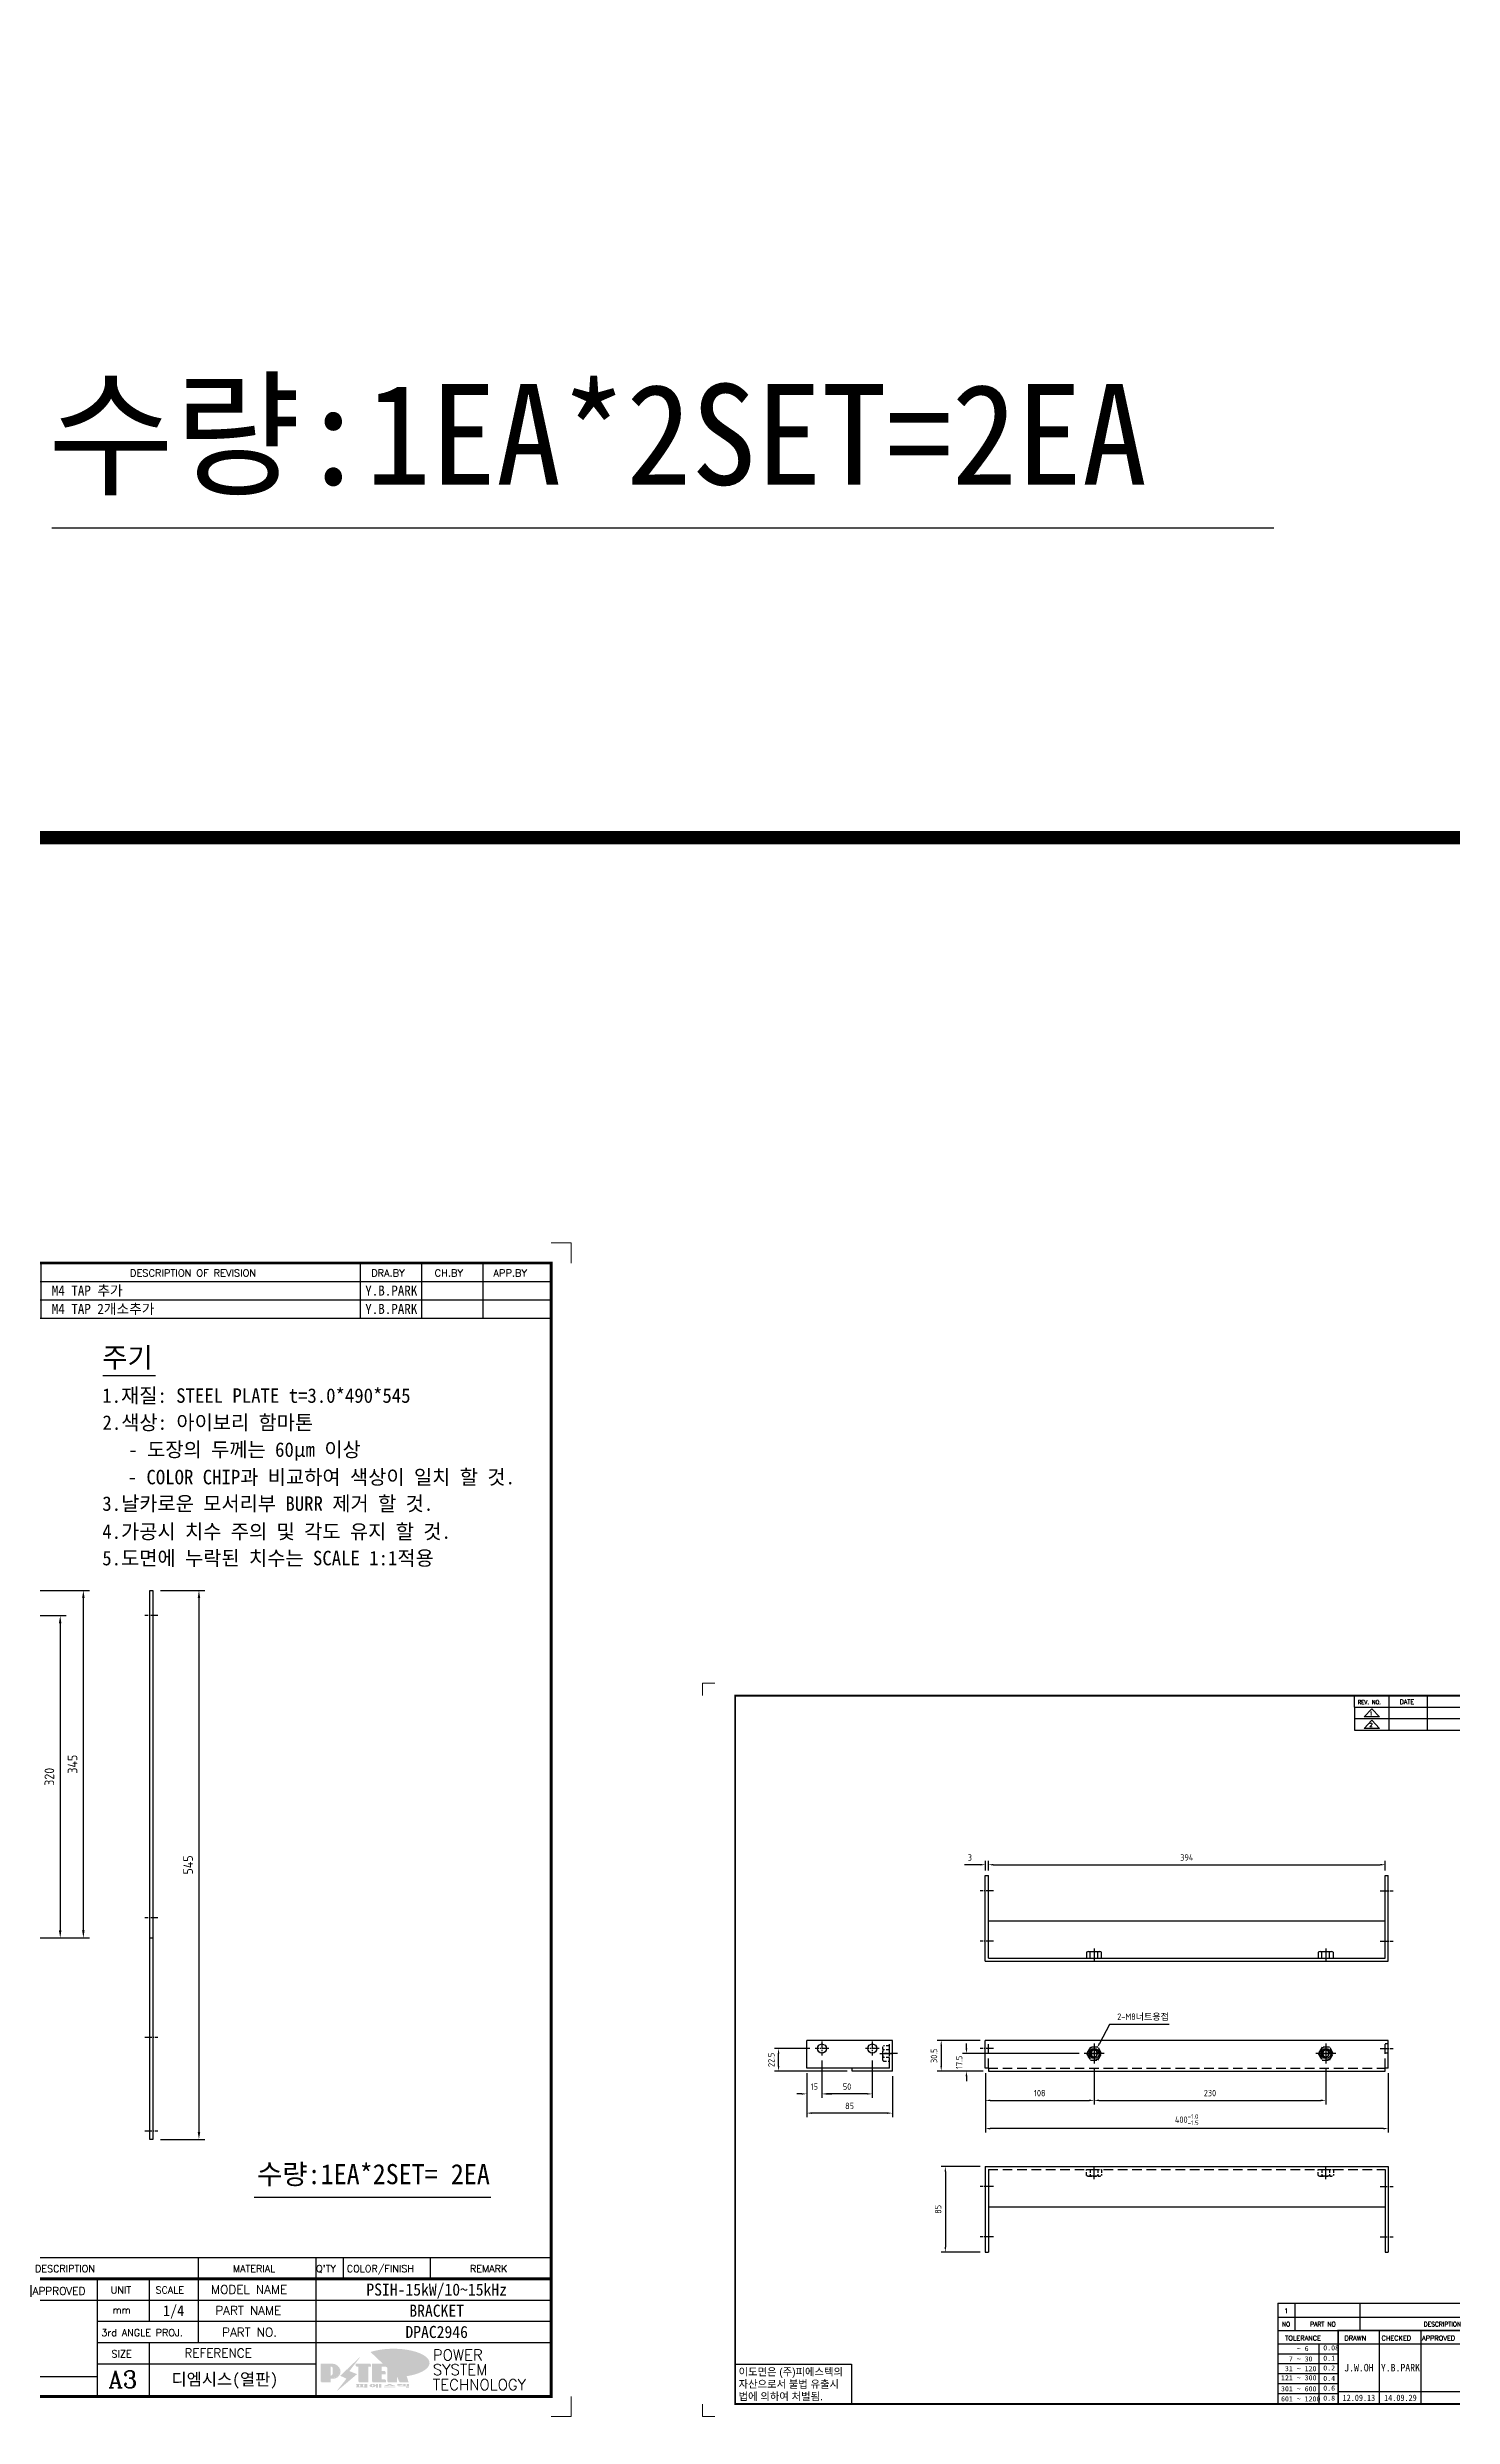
# Model space of a CAD drawing. Header units: millimetres. Extents: x 24815 to 37207, y -9299 to 5469.
# Drawn here: x 28806 to 30201, y -1538 to 814 of the extents above; entities that cross this region are included whole.
import ezdxf
from ezdxf.enums import TextEntityAlignment as Align

# ---------------------------------------------------------------- set-up
doc = ezdxf.new("R2010")
doc.units = ezdxf.units.MM
for name, pattern in [('CENTER', [50.8, 31.75, -6.35, 6.35, -6.35]), ('CENTER1', [10, 7, -1, 1, -1]), ('CENTER2', [28.575, 19.05, -3.175, 3.175, -3.175]), ('HIDDEN', [9.525, 6.35, -3.175]), ('HIDDEN2', [4.7625, 3.175, -1.5875])]:
    doc.linetypes.add(name, pattern=pattern)
doc.layers.add('case', color=3, linetype='Continuous', lineweight=30)
for name, color, linetype in [('CENTER', 1, 'CENTER'), ('FORMAT-1', 7, 'Continuous'), ('line', 3, 'Continuous'), ('THIN', 3, 'Continuous')]:
    doc.layers.add(name, color=color, linetype=linetype)
doc.styles.add('h1', font='')
doc.styles.add('HAN', font='')
doc.styles.add('RC', font='ROMANC.SHX')
doc.styles.add('ROMANT', font='romant')
doc.styles.add('RT', font='ROMANT.SHX', dxfattribs={"oblique": 15})
doc.styles.get("Standard").update_dxf_attribs({"font": 'ISOCP.SHX', "bigfont": 'WHGTXT.SHX'})
doc.styles.get('h1').set_extended_font_data('New Gulim')
doc.styles.get('HAN').set_extended_font_data('GulimChe')
doc.dimstyles.new('PS-2', dxfattribs={"dimscale": 2, "dimtxt": 3.2, "dimasz": 2.5, "dimexe": 2, "dimexo": 2.5, "dimgap": 2, "dimtad": 1, "dimtoh": 1, "dimrnd": 0.05, "dimzin": 12, "dimdsep": 46, "dimtxsty": 'Standard', "dimcen": 0, "dimclrt": 2, "dimazin": 3, "dimtfac": 1, "dimtofl": 0, "dimtmove": 0, "dimatfit": 3, "dimfxl": 0, "dimtolj": 1, "dimtzin": 0, "dimarcsym": 0})
doc.dimstyles.new('PS-3', dxfattribs={"dimscale": 3, "dimtxt": 3.2, "dimasz": 2.5, "dimexe": 2, "dimexo": 2.5, "dimgap": 2, "dimtad": 1, "dimtoh": 1, "dimrnd": 0.05, "dimzin": 12, "dimdsep": 46, "dimtxsty": 'Standard', "dimcen": 0, "dimclrt": 2, "dimazin": 3, "dimtfac": 1, "dimtofl": 0, "dimtmove": 0, "dimatfit": 3, "dimfxl": 0, "dimtolj": 1, "dimtzin": 0, "dimarcsym": 0})

# ---------------------------------------------------------------- blocks, each defined once
blk = doc.blocks.new('t3')
for p, q in [((0, 15.88), (46.25, 15.88)), ((0, 15.88), (0, 0)), ((46.25, 15.88), (46.25, 0)), ((0, 0), (46.25, 0))]:
    blk.add_line(p, q)
at = {"color": 1, "style": 'h1'}
for s, p in [('이도면은 (주)피에스텍의', (1.4, 11.29)), ('자산으로서 불법 유출시', (1.4, 6.41)), ('법에 의하여 처벌됨.', (1.4, 1.52))]:
    blk.add_text(s, height=3, dxfattribs=at).set_placement(p)
blk = doc.blocks.new('new LOGO')
at = {"layer": 'line'}
h = blk.add_hatch(color=253, dxfattribs=at)
edge = h.paths.add_edge_path()
edge.add_ellipse((333.9, 86.4), major_axis=(-165.9, 0), ratio=0.39426, start_angle=111.5127, end_angle=334.469)
edge.add_ellipse((314.1, 81.2), major_axis=(-153.7, 0), ratio=0.40699, start_angle=121.3066, end_angle=327.7437, ccw=False)
edge.add_line((394, 27.8), (394.7, 25.6))
h = blk.add_hatch(color=250, dxfattribs=at)
h.paths.add_polyline_path([(44.5, 69.4), (46.6, 69.4, -0.129793), (52, 68, 0.221832), (43.6, 71.9), (41.5, 71.9), (41.5, 27.9), (43.6, 27.9, 0.02048), (44.5, 28)], flags=17)
h.paths.add_polyline_path([(44.5, 13.9), (57.3, 13.9, 0.72362), (77.1, 73.9, -0.679777), (54.3, 16.4), (41.5, 16.4), (41.5, -0.1), (3, -0.1), (3, -2.6), (44.5, -2.6)])
h.paths.add_polyline_path([(117.9, 14.2), (71.5, -44.4), (77.1, -39.6), (120.8, 15.6), (92, 28.9), (173.3, 106), (177.5, 111.4), (89.1, 27.6)])
h.paths.add_polyline_path([(162.7, 71.9), (162.7, 69.4), (172.5, 69.4), (172.5, 71.9)], flags=17)
h.paths.add_polyline_path([(217.7, 69.4), (230.5, 69.4), (230.5, 80.4), (227.5, 80.4), (227.5, 71.9), (214.7, 71.9), (214.7, -0.1), (175.5, -0.1), (175.5, -2.6), (217.7, -2.6)])
h.paths.add_polyline_path([(297.8, 46.6), (294.8, 46.6), (294.8, 37.4), (276, 37.4), (276, 10.9), (279, 10.9), (279, 34.9), (297.8, 34.9)])
h.paths.add_polyline_path([(300, 8.4), (297, 8.4), (297, -0.1), (237.5, -0.1), (237.5, -2.6), (300, -2.6)])
h.paths.add_polyline_path([(297.8, 80.4), (294.8, 80.4), (294.8, 71.9), (276, 71.9), (276, 49.1), (279, 49.1), (279, 69.4), (297.8, 69.4)])
h.paths.add_polyline_path([(350.2, 80.4), (347.2, 80.4), (347.2, 61.6), (350.2, 63.5)])
h.paths.add_polyline_path([(350.2, 26.7), (347.2, 35.2), (347.2, -0.1), (308.5, -0.1), (308.5, -2.6), (350.2, -2.6)])
h.paths.add_polyline_path([(402.7, 80.4), (396.5, 80.4), (379.6, 66.8), (400.5, -0.1), (361.8, -0.1), (362.7, -2.6), (403.5, -2.6), (382.6, 64.3)])
blk.add_hatch(color=5, dxfattribs=at).paths.add_polyline_path([(166.3, 35), (131, 49), (180.4, 112.7), (92, 28.9), (120.8, 15.6), (74.4, -43)])
h = blk.add_hatch(color=1, dxfattribs=at)
h.paths.add_polyline_path([(41.5, 16.4), (54.3, 16.4, 1), (54.3, 82.9), (0, 82.9), (0, -0.1), (41.5, -0.1)])
h.paths.add_polyline_path([(41.5, 27.9), (41.5, 71.9), (43.6, 71.9, -0.414214), (54.6, 60.9), (54.6, 38.9, -0.414214), (43.6, 27.9)], flags=16)
h.paths.add_polyline_path([(214.7, 71.9), (227.5, 71.9), (227.5, 82.9), (159.7, 82.9), (159.7, 71.9), (172.5, 71.9), (172.5, -0.1), (214.7, -0.1)])
h.paths.add_polyline_path([(276, 37.4), (294.8, 37.4), (294.8, 49.1), (276, 49.1), (276, 71.9), (294.8, 71.9), (294.8, 82.9), (234.5, 82.9), (234.5, -0.1), (297, -0.1), (297, 10.9), (276, 10.9)])
h.paths.add_polyline_path([(347.2, 35.2), (359.7, -0.1), (400.5, -0.1), (379.6, 66.8), (399.7, 82.9), (380.6, 82.9), (347.2, 61.6), (347.2, 82.9), (305.5, 82.9), (305.5, -0.1), (347.2, -0.1)])
h = blk.add_hatch(color=250, dxfattribs=at)
edge = h.paths.add_edge_path()
edge.add_ellipse((237.8, -17.6), major_axis=(-14.3, 0), ratio=0.526336, start_angle=192.2456, end_angle=269.0748)
edge.add_line((238.1, -10.1), (237.6, -10.1))
edge.add_ellipse((237.8, -17.6), major_axis=(-14.3, 0), ratio=0.526336, start_angle=270.9252, end_angle=449.0748)
edge.add_line((237.6, -25.1), (238.1, -25.1))
edge.add_ellipse((237.8, -17.6), major_axis=(-14.3, 0), ratio=0.526336, start_angle=450.9252, end_angle=527.7544)
edge.add_line((251.7, -19.2), (254.1, -19.2))
edge.add_line((254.1, -19.2), (254.1, -27.1))
edge.add_line((254.1, -27.1), (263.1, -27.1))
edge.add_line((263.1, -27.1), (263.1, -10.1))
edge.add_line((263.1, -10.1), (254.1, -10.1))
edge.add_line((254.1, -10.1), (254.1, -16))
edge.add_line((254.1, -16), (251.7, -16))
h.paths.add_polyline_path([(241, -16.4), (241, -18.7, -1), (234.4, -18.7), (234.4, -16.4, -1)], flags=16)
h.paths.add_polyline_path([(278.2, -10.1), (268.1, -10.1), (268.1, -27.1), (278.2, -27.1)])
h.paths.add_polyline_path([(310.3, -10.1), (310.3, -11.1, -0.157169), (289.3, -17.5), (294, -19.9, 0.128407), (316.3, -15.9, 0.128407), (338.6, -19.9), (343.3, -17.5, -0.157169), (322.2, -11.1), (322.2, -10.1)])
h.paths.add_polyline_path([(342.1, -25.1), (342.1, -22.3), (290.4, -22.3), (290.4, -25.1)])
h.paths.add_polyline_path([(352, -10.1), (352, -16.2, 0.414214), (354, -18.2), (378.7, -18.2), (378.7, -19.6), (390.2, -19.6), (390.2, -10.1), (378.7, -10.1), (378.7, -13.6), (374.7, -13.6), (374.7, -15.1), (378.7, -15.1), (378.7, -16.2), (364.7, -16.2), (364.7, -15.1), (371.2, -15.1), (371.2, -13.6), (364.7, -13.6), (364.7, -12.6), (374.7, -12.6), (374.7, -10.1)])
h.paths.add_polyline_path([(393.8, -10.1), (393.8, -19.6), (405, -19.6), (405, -10.1)])
h.paths.add_polyline_path([(405, -27.1), (405, -20.9), (356.8, -20.9), (356.8, -23), (391.8, -23), (391.8, -27.1)])
h.paths.add_polyline_path([(200.4, -10.1), (200.4, -22.3), (193.2, -22.3), (193.2, -12.6), (196.6, -12.6), (196.6, -10.1), (161, -10.1), (161, -12.6), (164.5, -12.6), (164.5, -22.3), (161, -22.3), (161, -25.1), (200.4, -25.1), (200.4, -27.1), (213.9, -27.1), (213.9, -10.1)])
h.paths.add_polyline_path([(182, -12.6), (175.6, -12.6), (175.6, -22.3), (182, -22.3)], flags=17)
blk = doc.blocks.new('format-3')
at = {"color": 3, "lineweight": 9}
for p, q in [((0, 286.3), (0, 291.3)), ((5, 291.3), (0, 291.3)), ((414.5, 291.3), (419.5, 291.3)), ((419.5, 286.3), (419.5, 291.3)), ((0, 5), (0, 0)), ((419.5, 5), (419.5, 0)), ((5, 0), (0, 0)), ((414.5, 0), (419.5, 0))]:
    blk.add_line(p, q, dxfattribs=at)
at = {"color": 180}
for p, q in [((258.97, 281.75), (258.97, 286.3)), ((272.71, 281.75), (272.71, 286.3)), ((287.94, 281.75), (287.94, 286.3)), ((367.22, 281.75), (367.22, 286.3)), ((382.45, 281.75), (382.45, 286.3)), ((397.61, 281.75), (397.61, 286.3)), ((258.97, 281.75), (414.5, 281.75)), ((228.5, 39.49), (228.5, 5)), ((228.5, 39.49), (414.5, 39.49)), ((235.29, 39.49), (235.29, 34.21)), ((261.24, 34.21), (261.24, 39.49)), ((326.9, 39.49), (326.9, 34.21)), ((356.11, 39.49), (356.11, 34.21)), ((362.93, 39.49), (362.93, 34.21)), ((384.48, 39.49), (384.48, 34.21)), ((228.5, 34.21), (252.48, 34.21)), ((268.96, 5), (268.96, 34.21)), ((285.45, 5), (285.45, 34.21)), ((301.94, 5), (301.94, 34.21)), ((314.72, 34.21), (314.72, 23.65)), ((326.9, 34.21), (326.9, 18.37)), ((356.11, 34.21), (356.11, 5)), ((228.5, 28.93), (252.48, 28.93)), ((244.89, 5.23), (244.89, 28.93)), ((252.48, 28.93), (414.5, 28.93)), ((228.5, 24.98), (252.48, 24.98)), ((301.94, 23.65), (414.5, 23.65)), ((228.5, 21.03), (252.48, 21.03)), ((301.94, 18.37), (414.5, 18.37)), ((314.72, 18.37), (314.72, 5)), ((228.5, 17.08), (252.48, 17.08)), ((228.5, 13.13), (252.48, 13.13)), ((301.94, 13.09), (356.11, 13.09)), ((252.48, 9.95), (301.94, 9.95)), ((228.5, 9.18), (252.48, 9.18))]:
    blk.add_line(p, q, dxfattribs=at)
at = {"const_width": 0.7}
blk.add_lwpolyline([(252.48, 5), (252.48, 34.21), (414.5, 34.21)], dxfattribs=at)
at = {"layer": 'FORMAT-1', "const_width": 0.7}
blk.add_lwpolyline([(13, 5), (13, 286.3), (414.5, 286.3), (414.5, 5)], close=True, dxfattribs=at)
blk.add_blockref('t3', (13, 5))
at = {"xscale": 0.05400000000000027, "yscale": 0.05400000000000027, "zscale": 0.05400000000000027}
blk.add_blockref('new LOGO', (357.35, 8.65), dxfattribs=at)
at = {"color": 2}
for s, height, style, p in [('DATE', 1.788, 'RC', (276.95, 282.94)), ('DESCRIPTION OF REVISION', 1.7875, 'RC', (309.98, 282.94)), ('DRA.BY', 1.788, 'RC', (369.83, 282.94)), ('CH.BY', 1.788, 'RC', (385.59, 282.94)), ('APP.BY', 1.788, 'RC', (400.18, 282.94)), ('REV. NO.', 1.56, 'RC', (260.23, 282.95)), ('NO', 1.742, 'RC', (230.16, 35.83)), ('PART NO', 1.742, 'RC', (241.36, 35.83)), ('DESCRIPTION', 1.7424, 'RC', (286.43, 35.83)), ('MATERIAL', 1.742, 'RC', (335.52, 35.83)), ("Q'TY", 1.742, 'RC', (356.17, 35.83)), ('COLOR/FINISH', 1.7424, 'RC', (363.8, 35.83)), ('REMARK', 1.742, 'RC', (394.37, 35.83)), ('UNIT', 1.742, 'RC', (305.19, 30.55)), ('SCALE', 1.742, 'RC', (316.32, 30.55)), ('MODEL NAME', 2.178, 'RC', (330.12, 30.46)), (' TOLERANCE', 1.9, 'RC', (230.11, 30.22)), ('DRAWN', 1.9, 'RC', (255, 30.22)), ('CHECKED', 1.9, 'RC', (269.71, 30.22)), ('APPROVED', 1.9, 'RC', (285.8, 30.22)), ('    ~ 6', 2, 'HAN', (229.8, 26.03)), ('0.08', 2, 'HAN', (246.57, 26.31)), ('PART NAME', 2.178, 'RC', (331.17, 25.24)), ('mm', 1.742, 'RC', (305.67, 25.56)), ('  7 ~ 30', 2, 'HAN', (229.8, 21.91)), ('0.1', 2, 'HAN', (246.57, 22.2)), ('3rd ANGLE PROJ.', 1.7424, 'RC', (302.87, 19.97)), ('PART NO.', 2.178, 'RC', (332.84, 19.85)), (' 31 ~ 120', 2, 'HAN', (229.8, 18.04)), ('0.2', 2, 'HAN', (246.57, 18.32)), ('121 ~ 300', 2, 'HAN', (229.8, 14.42)), ('0.4', 2, 'HAN', (246.57, 14.2)), ('SIZE', 1.742, 'RC', (305.39, 14.71)), ('REFERENCE', 2.178, 'RC', (323.52, 14.69)), ('301 ~ 600', 2, 'HAN', (229.8, 10.04)), ('0.6', 2, 'HAN', (246.57, 10.32)), ('601 ~ 1200', 2, 'HAN', (229.8, 6.05)), ('0.8', 2, 'HAN', (246.57, 6.33))]:
    blk.add_text(s, height=height, dxfattribs=dict(at, style=style)).set_placement(p)
at = {"style": 'ROMANT'}
for s, p in [('POWER', (385.15, 13.96)), ('SYSTEM', (385.15, 10.31)), ('TECHNOLOGY', (385.15, 6.56))]:
    blk.add_text(s, height=2.7, dxfattribs=at).set_placement(p)
at = {"color": 2, "lineweight": 25, "style": 'RC'}
blk.add_text('A3', height=4.182, dxfattribs=at).set_placement((304.61, 7.14))
at = {"style": 'HAN'}
for tag, height, p in [('MODEL-NAME', 3, (386.1, 31.53)), ('SCALE', 2.7, (320.81, 26.29)), ('PART-NAME', 3, (386.1, 26.29)), ('PART-NO', 3, (386.1, 21.01)), ('DRA-BY', 3, (260.72, 19.44)), ('CH-BY', 3, (277.21, 19.44)), ('APP-BY', 3, (293.7, 19.44)), ('관련업체', 3, (333.52, 9.26)), ('DRA-DATE', 2.5, (260.72, 7.47)), ('CH-DATE', 2.5, (277.21, 7.47)), ('APP-DATE', 2.5, (293.7, 7.47))]:
    blk.add_attdef(tag, text='', height=height, dxfattribs=at).set_placement(p, align=Align.MIDDLE_CENTER)
blk = doc.blocks.new('no3')
at = {"color": 180}
for p, q in [((0, 5.5), (0, 0)), ((0, 5.5), (186, 5.5)), ((6.79, 5.5), (6.79, 0)), ((32.74, 0.11), (32.74, 5.5)), ((98.4, 5.5), (98.4, 0)), ((127.61, 5.5), (127.61, 0)), ((134.43, 5.5), (134.43, 0)), ((155.98, 5.5), (155.98, 0))]:
    blk.add_line(p, q, dxfattribs=at)
at = {"color": 2, "style": 'RT', "oblique": 15}
blk.add_attdef('NO', text='', height=1.74, dxfattribs=at).set_placement((3.38, 2.51), align=Align.MIDDLE_CENTER)
at = {"color": 2, "style": 'HAN'}
for tag, p in [('PART-NO', (19.76, 2.75)), ('MATERIAL', (111.38, 2.75)), ("Q'TY", (131.02, 2.75)), ('COLOR/FINISH', (145.2, 2.75)), ('REMARK', (170.76, 2.75))]:
    blk.add_attdef(tag, text='', height=2.9, dxfattribs=at).set_placement(p, align=Align.MIDDLE_CENTER)
blk.add_attdef('DESCRIPTION', text='', height=2.9, dxfattribs=at).set_placement((34.51, 2.75), align=Align.MIDDLE_LEFT)
blk = doc.blocks.new('re3')
at = {"color": 180}
for p, q in [((0, 0), (0, -4.55)), ((0, -4.55), (155.53, -4.55)), ((6.87, -0.64), (3.86, -3.91)), ((9.88, -3.91), (3.86, -3.91)), ((6.87, -0.64), (9.88, -3.91)), ((13.74, -4.55), (13.74, 0)), ((28.97, -4.55), (28.97, 0)), ((108.25, -4.55), (108.25, 0)), ((123.49, -4.55), (123.49, 0)), ((138.64, -4.55), (138.64, 0))]:
    blk.add_line(p, q, dxfattribs=at)
at = {"color": 2, "style": 'RC', "oblique": 15}
blk.add_attdef('REV.NO', text='', height=1.56, dxfattribs=at).set_placement((6.59, -2.56), align=Align.MIDDLE_CENTER)
blk.add_attdef('-1', text='', height=1.56, dxfattribs=at).set_placement((9.37, -1.66), align=Align.MIDDLE_LEFT)
at = {"color": 2, "style": 'HAN'}
for tag, p in [('REV.-DATE', (21.36, -2.28)), ('DRA.BY', (115.87, -2.28)), ('CH.BY', (131.07, -2.28)), ('APP.BY', (147.09, -2.28))]:
    blk.add_attdef(tag, text='', height=2.5, dxfattribs=at).set_placement(p, align=Align.MIDDLE_CENTER)
blk.add_attdef('DESCRIPTION-OF-REVISION', text='', height=2.5, dxfattribs=at).set_placement((31.61, -2.28), align=Align.MIDDLE_LEFT)
blk = doc.blocks.new('esrfa')
at = {"color": 2, "linetype": 'HIDDEN2'}
for p, q in [((-4055.2, -14067.6), (-4040.2, -14067.6)), ((-4055.2, -14073.5), (-4055.2, -14067.6)), ((-4053.3, -14074.1), (-4042.1, -14074.1)), ((-4051.5, -14067.6), (-4051.5, -14073.5)), ((-4044, -14067.6), (-4044, -14073.5)), ((-4040.2, -14067.6), (-4040.2, -14073.5))]:
    blk.add_line(p, q, dxfattribs=at)
for centre, radius, start, end in [((-4053.3, -14070.8), 3.32, 235.6158, 304.3842), ((-4047.7, -14061.7), 12.4, 252.412, 287.588), ((-4042.1, -14070.8), 3.32, 235.6158, 304.3842)]:
    blk.add_arc(centre, radius, start, end, dxfattribs=at)
at = {"layer": 'CENTER'}
blk.add_line((-4047.7, -14077.1), (-4047.7, -14064.6), dxfattribs=at)
blk = doc.blocks.new('*D443')
at = {"color": 0, "lineweight": -2}
for p, q in [((29737.5, -1197.2), (29737.5, -1228.2)), ((29845.5, -1192.7), (29845.5, -1228.2)), ((29742.5, -1224.2), (29840.5, -1224.2))]:
    blk.add_line(p, q, dxfattribs=at)
at = {"color": 0}
for points in [[(29742.5, -1223.4), (29742.5, -1225.1), (29737.5, -1224.2)], [(29840.5, -1223.4), (29840.5, -1225.1), (29845.5, -1224.2)]]:
    blk.add_solid(points, dxfattribs=at)
at = {"layer": 'Defpoints', "color": 0}
for p in [(29737.5, -1192.2), (29845.5, -1187.7), (29845.5, -1224.2)]:
    blk.add_point(p, dxfattribs=at)
at = {"color": 2, "insert": (29791.5, -1217), "char_height": 6.4, "attachment_point": 5}
blk.add_mtext('\\A1;108', dxfattribs=at)
blk = doc.blocks.new('*D444')
at = {"color": 0, "lineweight": -2}
for p, q in [((29737.5, -1197.2), (29737.5, -1256.2)), ((30137.5, -1197.2), (30137.5, -1256.2)), ((30132.5, -1252.2), (29742.5, -1252.2))]:
    blk.add_line(p, q, dxfattribs=at)
at = {"color": 0}
for points in [[(29742.5, -1251.4), (29742.5, -1253.1), (29737.5, -1252.2)], [(30132.5, -1251.4), (30132.5, -1253.1), (30137.5, -1252.2)]]:
    blk.add_solid(points, dxfattribs=at)
at = {"layer": 'Defpoints', "color": 0}
for p in [(29737.5, -1192.2), (30137.5, -1192.2), (29737.5, -1252.2)]:
    blk.add_point(p, dxfattribs=at)
at = {"color": 2, "insert": (29937.5, -1243.4), "char_height": 6.4, "attachment_point": 5}
blk.add_mtext('\\A1;400{\\H0.7x;\\S-1.0^ -1.5;}', dxfattribs=at)
blk = doc.blocks.new('*D445')
at = {"color": 0, "lineweight": -2}
for p, q in [((29732.5, -1164.7), (29689.7, -1164.7)), ((29693.7, -1169.7), (29693.7, -1190.2)), ((29735.5, -1195.2), (29689.7, -1195.2))]:
    blk.add_line(p, q, dxfattribs=at)
at = {"color": 0}
for points in [[(29692.9, -1169.7), (29694.5, -1169.7), (29693.7, -1164.7)], [(29692.9, -1190.2), (29694.5, -1190.2), (29693.7, -1195.2)]]:
    blk.add_solid(points, dxfattribs=at)
at = {"layer": 'Defpoints', "color": 0}
for p in [(29737.5, -1164.7), (29693.7, -1195.2), (29740.5, -1195.2)]:
    blk.add_point(p, dxfattribs=at)
at = {"color": 2, "insert": (29686.5, -1180), "char_height": 6.4, "attachment_point": 5, "rotation": 90}
blk.add_mtext('\\A1;30.5', dxfattribs=at)
blk = doc.blocks.new('*D447')
at = {"color": 0, "lineweight": -2}
for p, q in [((29737.5, -996.1), (29737.5, -986.3)), ((29740.5, -996.1), (29740.5, -986.3)), ((29732.5, -990.3), (29716.7, -990.3)), ((29745.5, -990.3), (29750.5, -990.3))]:
    blk.add_line(p, q, dxfattribs=at)
at = {"color": 0}
for points in [[(29732.5, -989.4), (29732.5, -991.1), (29737.5, -990.3)], [(29745.5, -989.4), (29745.5, -991.1), (29740.5, -990.3)]]:
    blk.add_solid(points, dxfattribs=at)
at = {"layer": 'Defpoints', "color": 0}
for p in [(29737.5, -990.3), (29737.5, -1001.1), (29740.5, -1001.1)]:
    blk.add_point(p, dxfattribs=at)
at = {"color": 2, "insert": (29722.1, -983.1), "char_height": 6.4, "attachment_point": 5}
blk.add_mtext('\\A1;3', dxfattribs=at)
blk = doc.blocks.new('*D448')
at = {"color": 0, "lineweight": -2}
for p, q in [((29740.5, -996.1), (29740.5, -986.3)), ((30134.5, -996.1), (30134.5, -986.3)), ((29745.5, -990.3), (30129.5, -990.3))]:
    blk.add_line(p, q, dxfattribs=at)
at = {"color": 0}
for points in [[(29745.5, -989.4), (29745.5, -991.1), (29740.5, -990.3)], [(30129.5, -989.4), (30129.5, -991.1), (30134.5, -990.3)]]:
    blk.add_solid(points, dxfattribs=at)
at = {"layer": 'Defpoints', "color": 0}
for p in [(29740.5, -1001.1), (30134.5, -990.3), (30134.5, -1001.1)]:
    blk.add_point(p, dxfattribs=at)
at = {"color": 2, "insert": (29937.5, -983.1), "char_height": 6.4, "attachment_point": 5}
blk.add_mtext('\\A1;394', dxfattribs=at)
blk = doc.blocks.new('*D449')
at = {"color": 0, "lineweight": -2}
for p, q in [((29845.5, -1192.7), (29845.5, -1228.2)), ((30075.5, -1192.7), (30075.5, -1228.2)), ((29850.5, -1224.2), (30070.5, -1224.2))]:
    blk.add_line(p, q, dxfattribs=at)
at = {"color": 0}
for points in [[(29850.5, -1223.4), (29850.5, -1225.1), (29845.5, -1224.2)], [(30070.5, -1223.4), (30070.5, -1225.1), (30075.5, -1224.2)]]:
    blk.add_solid(points, dxfattribs=at)
at = {"layer": 'Defpoints', "color": 0}
for p in [(29845.5, -1187.7), (30075.5, -1187.7), (30075.5, -1224.2)]:
    blk.add_point(p, dxfattribs=at)
at = {"color": 2, "insert": (29960.5, -1217), "char_height": 6.4, "attachment_point": 5}
blk.add_mtext('\\A1;230', dxfattribs=at)
blk = doc.blocks.new('*D503')
at = {"color": 0, "lineweight": -2}
for p, q in [((29575.2, -1184.6), (29575.2, -1221.8)), ((29625.2, -1184.6), (29625.2, -1221.8)), ((29620.2, -1217.8), (29580.2, -1217.8))]:
    blk.add_line(p, q, dxfattribs=at)
at = {"color": 0}
for points in [[(29580.2, -1217), (29580.2, -1218.6), (29575.2, -1217.8)], [(29620.2, -1217), (29620.2, -1218.6), (29625.2, -1217.8)]]:
    blk.add_solid(points, dxfattribs=at)
at = {"layer": 'Defpoints', "color": 0}
for p in [(29575.2, -1179.6), (29625.2, -1179.6), (29575.2, -1217.8)]:
    blk.add_point(p, dxfattribs=at)
at = {"color": 2, "insert": (29600.2, -1210.6), "char_height": 6.4, "attachment_point": 5}
blk.add_mtext('\\A1;50', dxfattribs=at)
blk = doc.blocks.new('*D504')
at = {"color": 0, "lineweight": -2}
for p, q in [((29560.2, -1197.2), (29560.2, -1240.9)), ((29645.2, -1200.2), (29645.2, -1240.9)), ((29640.2, -1236.9), (29565.2, -1236.9))]:
    blk.add_line(p, q, dxfattribs=at)
at = {"color": 0}
for points in [[(29565.2, -1236), (29565.2, -1237.7), (29560.2, -1236.9)], [(29640.2, -1236), (29640.2, -1237.7), (29645.2, -1236.9)]]:
    blk.add_solid(points, dxfattribs=at)
at = {"layer": 'Defpoints', "color": 0}
for p in [(29560.2, -1192.2), (29645.2, -1195.2), (29560.2, -1236.9)]:
    blk.add_point(p, dxfattribs=at)
at = {"color": 2, "insert": (29602.7, -1229.7), "char_height": 6.4, "attachment_point": 5}
blk.add_mtext('\\A1;85', dxfattribs=at)
blk = doc.blocks.new('*D505')
at = {"color": 0, "lineweight": -2}
for p, q in [((29563.4, -1172.7), (29528.2, -1172.7)), ((29600.2, -1195.2), (29528.2, -1195.2)), ((29532.2, -1190.2), (29532.2, -1177.7))]:
    blk.add_line(p, q, dxfattribs=at)
at = {"color": 0}
for points in [[(29531.4, -1177.7), (29533, -1177.7), (29532.2, -1172.7)], [(29531.4, -1190.2), (29533, -1190.2), (29532.2, -1195.2)]]:
    blk.add_solid(points, dxfattribs=at)
at = {"layer": 'Defpoints', "color": 0}
for p in [(29532.2, -1172.7), (29568.4, -1172.7), (29605.2, -1195.2)]:
    blk.add_point(p, dxfattribs=at)
at = {"color": 2, "insert": (29525, -1184), "char_height": 6.4, "attachment_point": 5, "rotation": 90}
blk.add_mtext('\\A1;22.5', dxfattribs=at)
blk = doc.blocks.new('*D450')
at = {"color": 0, "lineweight": -2, "ltscale": 10}
for p, q in [((29860.6, -1149), (29850.8, -1167.6)), ((29919.9, -1149), (29860.6, -1149))]:
    blk.add_line(p, q, dxfattribs=at)
at = {"color": 0, "ltscale": 10}
blk.add_solid([(29850.1, -1167.2), (29851.6, -1168), (29848.5, -1172)], dxfattribs=at)
at = {"layer": 'Defpoints', "color": 0, "ltscale": 10}
for p in [(29848.5, -1172), (29842.4, -1183.5)]:
    blk.add_point(p, dxfattribs=at)
at = {"color": 2, "ltscale": 10, "insert": (29894.1, -1141.5), "char_height": 6.4, "attachment_point": 5}
blk.add_mtext('\\A1;2-M8{\\fGulim|b0|i0|c129|p50;너트용접}', dxfattribs=at)
blk = doc.blocks.new('*D507')
at = {"color": 0, "lineweight": -2, "ltscale": 10}
for p, q in [((29732.5, -1289.9), (29693.8, -1289.9)), ((29697.8, -1294.9), (29697.8, -1369.9)), ((29732.5, -1374.9), (29693.8, -1374.9))]:
    blk.add_line(p, q, dxfattribs=at)
at = {"color": 0, "ltscale": 10}
for points in [[(29697, -1294.9), (29698.6, -1294.9), (29697.8, -1289.9)], [(29697, -1369.9), (29698.6, -1369.9), (29697.8, -1374.9)]]:
    blk.add_solid(points, dxfattribs=at)
at = {"layer": 'Defpoints', "color": 0, "ltscale": 10}
for p in [(29737.5, -1289.9), (29697.8, -1374.9), (29737.5, -1374.9)]:
    blk.add_point(p, dxfattribs=at)
at = {"color": 2, "ltscale": 10, "insert": (29690.6, -1332.4), "char_height": 6.4, "attachment_point": 5, "rotation": 90}
blk.add_mtext('\\A1;85', dxfattribs=at)
blk = doc.blocks.new('*D420')
at = {"color": 0, "lineweight": -2, "ltscale": 10}
for p, q in [((29718.7, -1172.7), (29718.7, -1167.7)), ((29830.5, -1177.7), (29714.7, -1177.7)), ((29735.5, -1195.2), (29714.7, -1195.2)), ((29718.7, -1200.2), (29718.7, -1205.2))]:
    blk.add_line(p, q, dxfattribs=at)
at = {"color": 0, "ltscale": 10}
for points in [[(29717.9, -1172.7), (29719.6, -1172.7), (29718.7, -1177.7)], [(29717.9, -1200.2), (29719.6, -1200.2), (29718.7, -1195.2)]]:
    blk.add_solid(points, dxfattribs=at)
at = {"layer": 'Defpoints', "color": 0, "ltscale": 10}
for p in [(29718.7, -1177.7), (29740.5, -1195.2), (29835.5, -1177.7)]:
    blk.add_point(p, dxfattribs=at)
at = {"color": 2, "ltscale": 10, "insert": (29711.5, -1186.5), "char_height": 6.4, "attachment_point": 5, "rotation": 90}
blk.add_mtext('\\A1;17.5', dxfattribs=at)
blk = doc.blocks.new('*D421')
at = {"color": 0, "lineweight": -2, "ltscale": 10}
for p, q in [((29560.2, -1197.2), (29560.2, -1221.8)), ((29575.2, -1184.6), (29575.2, -1221.8)), ((29555.2, -1217.8), (29550.2, -1217.8)), ((29580.2, -1217.8), (29585.2, -1217.8))]:
    blk.add_line(p, q, dxfattribs=at)
at = {"color": 0, "ltscale": 10}
for points in [[(29555.2, -1217), (29555.2, -1218.6), (29560.2, -1217.8)], [(29580.2, -1217), (29580.2, -1218.6), (29575.2, -1217.8)]]:
    blk.add_solid(points, dxfattribs=at)
at = {"layer": 'Defpoints', "color": 0, "ltscale": 10}
for p in [(29560.2, -1192.2), (29575.2, -1179.6), (29575.2, -1217.8)]:
    blk.add_point(p, dxfattribs=at)
at = {"color": 2, "ltscale": 10, "insert": (29567.7, -1210.6), "char_height": 6.4, "attachment_point": 5}
blk.add_mtext('\\A1;15', dxfattribs=at)
blk = doc.blocks.new('874ERTASDFSDFFSDF')
at = {"color": 0}
for p, q in [((15036.5, 10157.7), (15036.5, 10151.8)), ((15036.5, 10151.8), (15051.5, 10151.8)), ((15038.4, 10158.3), (15049.6, 10158.3)), ((15040.2, 10151.8), (15040.2, 10157.7)), ((15047.7, 10151.8), (15047.7, 10157.7)), ((15051.5, 10151.8), (15051.5, 10157.7))]:
    blk.add_line(p, q, dxfattribs=at)
for centre, radius, start, end in [((15038.4, 10155), 3.32, 55.6158, 124.3842), ((15044, 10145.9), 12.4, 72.412, 107.588), ((15049.6, 10155), 3.32, 55.6158, 124.3842)]:
    blk.add_arc(centre, radius, start, end, dxfattribs=at)
at = {"layer": 'CENTER'}
blk.add_line((15044, 10161.3), (15044, 10148.8), dxfattribs=at)
blk = doc.blocks.new('erwqa')
at = {"color": 2, "linetype": 'HIDDEN'}
for p, q in [((-4060.2, -13842.8), (-4056.5, -13836.3)), ((-4056.5, -13849.3), (-4060.2, -13842.8)), ((-4056.5, -13836.3), (-4049, -13836.3)), ((-4049, -13849.3), (-4056.5, -13849.3)), ((-4049, -13836.3), (-4045.2, -13842.8)), ((-4045.2, -13842.8), (-4049, -13849.3))]:
    blk.add_line(p, q, dxfattribs=at)
blk.add_circle((-4052.7, -13842.8), 6.5, dxfattribs=at)
blk.add_circle((-4052.7, -13842.8), 3.32)
at = {"layer": 'CENTER'}
for p, q in [((-4062.7, -13842.8), (-4042.7, -13842.8)), ((-4052.7, -13832.8), (-4052.7, -13852.8))]:
    blk.add_line(p, q, dxfattribs=at)
at = {"layer": 'THIN'}
blk.add_arc((-4052.7, -13842.8), 4, 255, 165, dxfattribs=at)
blk = doc.blocks.new('*D453')
at = {"color": 0, "lineweight": -2, "ltscale": 10}
for p, q in [((28554.2, -718), (28848.1, -718)), ((28842.1, -1055.5), (28842.1, -725.5)), ((28554.2, -1063), (28848.1, -1063))]:
    blk.add_line(p, q, dxfattribs=at)
at = {"color": 0, "ltscale": 10}
for points in [[(28840.8, -725.5), (28843.3, -725.5), (28842.1, -718)], [(28840.8, -1055.5), (28843.3, -1055.5), (28842.1, -1063)]]:
    blk.add_solid(points, dxfattribs=at)
at = {"layer": 'Defpoints', "color": 0, "ltscale": 10}
for p in [(28546.7, -718), (28842.1, -718), (28546.7, -1063)]:
    blk.add_point(p, dxfattribs=at)
at = {"color": 2, "ltscale": 10, "insert": (28831.3, -890.5), "char_height": 9.6, "attachment_point": 5, "rotation": 90}
blk.add_mtext('\\A1;345', dxfattribs=at)
blk = doc.blocks.new('*D455')
at = {"color": 0, "lineweight": -2, "ltscale": 10}
for p, q in [((28918.6, -718), (28962.8, -718)), ((28956.8, -725.5), (28956.8, -1255.5)), ((28918.6, -1263), (28962.8, -1263))]:
    blk.add_line(p, q, dxfattribs=at)
at = {"color": 0, "ltscale": 10}
for points in [[(28955.6, -725.5), (28958.1, -725.5), (28956.8, -718)], [(28955.6, -1255.5), (28958.1, -1255.5), (28956.8, -1263)]]:
    blk.add_solid(points, dxfattribs=at)
at = {"layer": 'Defpoints', "color": 0, "ltscale": 10}
for p in [(28911.1, -718), (28911.1, -1263), (28956.8, -1263)]:
    blk.add_point(p, dxfattribs=at)
at = {"color": 2, "ltscale": 10, "insert": (28946, -990.5), "char_height": 9.6, "attachment_point": 5, "rotation": 90}
blk.add_mtext('\\A1;545', dxfattribs=at)
blk = doc.blocks.new('*D471')
at = {"color": 0, "lineweight": -2, "ltscale": 10}
for p, q in [((28539.7, -743), (28825.1, -743)), ((28819.1, -750.5), (28819.1, -1055.5)), ((28554.2, -1063), (28825.1, -1063))]:
    blk.add_line(p, q, dxfattribs=at)
at = {"color": 0, "ltscale": 10}
for points in [[(28817.8, -750.5), (28820.3, -750.5), (28819.1, -743)], [(28817.8, -1055.5), (28820.3, -1055.5), (28819.1, -1063)]]:
    blk.add_solid(points, dxfattribs=at)
at = {"layer": 'Defpoints', "color": 0, "ltscale": 10}
for p in [(28532.2, -743), (28546.7, -1063), (28819.1, -1063)]:
    blk.add_point(p, dxfattribs=at)
at = {"color": 2, "ltscale": 10, "insert": (28808.3, -903), "char_height": 9.6, "attachment_point": 5, "rotation": 90}
blk.add_mtext('\\A1;320', dxfattribs=at)

msp = doc.modelspace()

# ---------------------------------------------------------------- linework, layer by layer
for p, q in [((28810.621, 336.958), (30023.774, 336.958)), ((28861.538, -504.652), (28913.81, -504.652)), ((29011.54, -1320.401), (29246.43, -1320.401))]:
    msp.add_line(p, q)
at = {"color": 1, "linetype": 'CENTER1'}
for p, q in [((28916.141, -742.985), (28903.141, -742.985)), ((29745.477, -1016.066), (29732.477, -1016.066)), ((30129.477, -1016.066), (30142.477, -1016.066)), ((28916.141, -1042.985), (28903.141, -1042.985)), ((29745.477, -1066.066), (29732.477, -1066.066)), ((30129.477, -1066.066), (30142.477, -1066.066)), ((28903.141, -1161.485), (28916.141, -1161.485)), ((29582.059, -1172.737), (29568.417, -1172.737)), ((29575.238, -1165.916), (29575.238, -1179.559)), ((29632.059, -1172.737), (29618.417, -1172.737)), ((29625.238, -1165.916), (29625.238, -1179.559)), ((29745.477, -1172.737), (29732.477, -1172.737)), ((30129.477, -1172.737), (30142.477, -1172.737)), ((29650.238, -1177.737), (29637.238, -1177.737)), ((28903.141, -1254.485), (28916.141, -1254.485)), ((29745.477, -1309.853), (29732.477, -1309.853)), ((30129.477, -1309.853), (30142.477, -1309.853)), ((29745.477, -1359.853), (29732.477, -1359.853)), ((30129.477, -1359.853), (30142.477, -1359.853))]:
    msp.add_line(p, q, dxfattribs=at)
at = {"color": 140}
for p, q in [((29737.477, -1086.066), (29737.477, -1001.066)), ((29737.477, -1001.066), (29740.477, -1001.066)), ((29740.477, -1083.066), (29740.477, -1001.066)), ((30134.477, -1083.066), (30134.477, -1001.066)), ((30134.477, -1001.066), (30137.477, -1001.066)), ((30137.477, -1086.066), (30137.477, -1001.066)), ((29740.477, -1046.066), (30134.477, -1046.066)), ((29737.477, -1086.066), (30137.477, -1086.066)), ((29740.477, -1083.066), (30134.477, -1083.066)), ((29560.238, -1192.237), (29560.238, -1164.737)), ((29645.238, -1164.737), (29560.238, -1164.737)), ((29645.238, -1195.237), (29645.238, -1164.737)), ((29737.477, -1192.237), (29737.477, -1164.737)), ((30137.477, -1164.737), (29737.477, -1164.737)), ((30137.477, -1192.237), (30137.477, -1164.737)), ((29642.238, -1192.237), (29560.238, -1192.237)), ((29605.238, -1195.237), (29605.238, -1192.237)), ((29645.238, -1195.237), (29605.238, -1195.237)), ((29740.477, -1192.237), (29737.477, -1192.237)), ((29740.477, -1192.237), (29740.477, -1195.237)), ((29740.477, -1195.237), (30134.477, -1195.237)), ((30134.477, -1195.237), (30134.477, -1192.237)), ((30137.477, -1192.237), (30134.477, -1192.237)), ((29737.477, -1289.853), (30137.477, -1289.853)), ((29737.477, -1289.853), (29737.477, -1374.853)), ((29740.477, -1292.853), (29740.477, -1374.853)), ((30134.477, -1292.853), (30134.477, -1374.853)), ((30137.477, -1289.853), (30137.477, -1374.853)), ((29740.477, -1329.853), (30134.477, -1329.853)), ((29737.477, -1374.853), (29740.477, -1374.853)), ((30134.477, -1374.853), (30137.477, -1374.853))]:
    msp.add_line(p, q, dxfattribs=at)
at = {"color": 2, "linetype": 'HIDDEN2', "ltscale": 3}
for p, q in [((29642.238, -1192.237), (29642.238, -1164.737)), ((29740.477, -1192.237), (29740.477, -1164.737)), ((30134.477, -1192.237), (30134.477, -1164.737)), ((29740.477, -1192.237), (30134.477, -1192.237)), ((29740.477, -1292.853), (30134.477, -1292.853))]:
    msp.add_line(p, q, dxfattribs=at)
at = {"color": 1, "linetype": 'CENTER2'}
for p, q in [((29845.477, -1170.91), (29845.477, -1184.565)), ((30075.477, -1170.91), (30075.477, -1184.565)), ((29838.649, -1177.737), (29852.304, -1177.737)), ((30068.649, -1177.737), (30082.304, -1177.737))]:
    msp.add_line(p, q, dxfattribs=at)
at = {"color": 2}
for p, q in [((30137.477, -1168.237), (30134.477, -1168.237)), ((30137.477, -1177.237), (30134.477, -1177.237))]:
    msp.add_line(p, q, dxfattribs=at)
at = {"color": 3}
msp.add_lwpolyline([(28908.141, -717.985), (28911.141, -717.985), (28911.141, -1262.985), (28908.141, -1262.985)], close=True, dxfattribs=at)
at = {"color": 140}
for centre, radius in [((29575.238, -1172.737), 4.5), ((29625.238, -1172.737), 4.5), ((29845.477, -1177.737), 5), ((30075.477, -1177.737), 5)]:
    msp.add_circle(centre, radius, dxfattribs=at)
at = {"layer": 'case', "color": 3}
msp.add_line((28908.141, -1062.985), (28911.141, -1062.985), dxfattribs=at)

# ---------------------------------------------------------------- block references
at = {"xscale": 19, "yscale": 19, "zscale": 19}
msp.add_blockref('format-3', (25902.7, -65.71), dxfattribs=at)
for p, xscale, yscale, zscale, values in [((27648.414, -1538.168), 4.000000000007276, 4.000000000007276, 4.000000000007276, {'DRA-DATE': '14.06.10', 'DRA-BY': 'JILEE', 'MODEL-NAME': 'PSIH-15kW/10~15kHz', 'PART-NAME': 'BRACKET', 'PART-NO': 'DPAC2946', 'SCALE': '1/4', '관련업체': '디엠시스(열판)'}), ((29456.552, -1538.168), 2.5, 2.5, 2.5, {'DRA-DATE': '12.09.13', 'DRA-BY': 'J.W.OH', 'MODEL-NAME': 'PSIH-15kW/10~15kHz', 'PART-NAME': 'BRACKET', 'PART-NO': 'DPAF0097', 'SCALE': '1/2.5', 'CH-DATE': '14.09.29', 'CH-BY': 'Y.B.PARK', '관련업체': '디엠시스(열판)'})]:
    msp.add_blockref('format-3', p, dxfattribs=dict(xscale=xscale, yscale=yscale, zscale=zscale)).add_auto_attribs(values)
ref = msp.add_blockref('re3', (28684.277, -411.168), dxfattribs=dict(xscale=4.000000000007276, yscale=4.000000000007276, zscale=4.000000000007276))
ref.add_attrib('DRA.BY', 'Y.B.PARK', dxfattribs={"color": 2, "height": 10, "style": 'HAN'}).set_placement((29147.758, -420.268), align=Align.MIDDLE_CENTER)
ref.add_attrib('DESCRIPTION-OF-REVISION', 'M4 TAP 추가', dxfattribs={"color": 2, "height": 10, "style": 'HAN'}).set_placement((28810.728, -420.268), align=Align.MIDDLE_LEFT)
ref.add_attrib('REV.-DATE', '18.02.27', dxfattribs={"color": 2, "height": 10, "style": 'HAN'}).set_placement((28769.71, -420.268), align=Align.MIDDLE_CENTER)
ref.add_attrib('REV.NO', '1', dxfattribs={"color": 2, "height": 6.24, "style": 'RC'}).set_placement((28710.631, -421.398), align=Align.MIDDLE_CENTER)
ref = msp.add_blockref('re3', (28684.277, -429.368), dxfattribs=dict(xscale=4.000000000007276, yscale=4.000000000007276, zscale=4.000000000007276))
ref.add_attrib('DRA.BY', 'Y.B.PARK', dxfattribs={"color": 2, "height": 10, "style": 'HAN'}).set_placement((29147.758, -438.468), align=Align.MIDDLE_CENTER)
ref.add_attrib('DESCRIPTION-OF-REVISION', 'M4 TAP 2개소추가', dxfattribs={"color": 2, "height": 10, "style": 'HAN'}).set_placement((28810.728, -438.468), align=Align.MIDDLE_LEFT)
ref.add_attrib('REV.-DATE', '18.03.14', dxfattribs={"color": 2, "height": 10, "style": 'HAN'}).set_placement((28769.71, -438.468), align=Align.MIDDLE_CENTER)
ref.add_attrib('REV.NO', '2', dxfattribs={"color": 2, "height": 6.24, "style": 'RC'}).set_placement((28710.631, -439.598), align=Align.MIDDLE_CENTER)
ref = msp.add_blockref('re3', (30103.966, -833.793), dxfattribs=dict(xscale=2.5, yscale=2.5, zscale=2.5))
ref.add_attrib('DRA.BY', '.', dxfattribs={"color": 2, "height": 6.25, "style": 'HAN'}).set_placement((30393.642, -839.481), align=Align.MIDDLE_CENTER)
ref.add_attrib('REV.NO', '1', dxfattribs={"color": 2, "height": 3.9, "style": 'RC'}).set_placement((30120.437, -840.187), align=Align.MIDDLE_CENTER)
ref = msp.add_blockref('re3', (30103.966, -845.168), dxfattribs=dict(xscale=2.5, yscale=2.5, zscale=2.5))
ref.add_attrib('REV.NO', '2', dxfattribs={"color": 2, "height": 3.9, "style": 'RC'}).set_placement((30120.437, -851.562), align=Align.MIDDLE_CENTER)
for name, p in [('874ERTASDFSDFFSDF', (14801.482, -11234.895)), ('874ERTASDFSDFFSDF', (15031.482, -11234.895)), ('esrfa', (33893.182, 12774.761)), ('esrfa', (34123.182, 12774.761))]:
    msp.add_blockref(name, p)
at = {"xscale": -1, "rotation": 270}
msp.add_blockref('esrfa', (43709.852, 2869.968), dxfattribs=at)
at = {"extrusion": (0, 0, -1), "zscale": -1}
for p in [(-25792.754, 12665.061), (-26022.754, 12665.061)]:
    msp.add_blockref('erwqa', p, dxfattribs=at)
ref = msp.add_blockref('no3', (30027.802, -1439.433), dxfattribs=dict(xscale=2.5, yscale=2.5, zscale=2.5))
ref.add_attrib('NO', '1', dxfattribs={"color": 2, "height": 4.35, "style": 'RT'}).set_placement((30036.263, -1433.166), align=Align.MIDDLE_CENTER)

# ---------------------------------------------------------------- texts
at = {"color": 2, "style": 'HAN'}
for s, height, p in [('수량:1EA*2SET=2EA', 100, (28806.901, 379.684)), ('주기', 20, (28860.854, -496.793)), ('1.재질: STEEL PLATE t=3.0*490*545', 14.4, (28860.854, -531.737)), ('2.색상: 아이보리 함마톤', 14.4, (28861.071, -558.528)), ('- 도장의 두께는 60µm 이상', 14.4, (28886.764, -585.337)), ('- COLOR CHIP과 비교하여 색상이 일치 할 것.', 14.4, (28886.123, -612.653)), ('3.날카로운 모서리부 BURR 제거 할 것.', 14.4, (28860.854, -638.96)), ('4.가공시 치수 주의 및 각도 유지 할 것.', 14.4, (28860.854, -666.757)), ('5.도면에 누락된 치수는 SCALE 1:1적용', 14.4, (28860.854, -693.063)), ('수량:1EA*2SET= 2EA', 20, (29014.482, -1307.45))]:
    msp.add_text(s, height=height, dxfattribs=at).set_placement(p)

# ---------------------------------------------------------------- dimensions: what is measured, and where the dimension line sits
at = {"ltscale": 10}
for base, p1, p2, dimstyle, picture, middle in [((28842.055, -717.985), (28546.725, -1062.985), (28546.725, -717.985), 'PS-3', '*D453', (28831.255, -890.485)), ((28956.823, -1262.985), (28911.141, -717.985), (28911.141, -1262.985), 'PS-3', '*D455', (28946.023, -990.485)), ((28819.098, -1062.985), (28532.225, -742.985), (28546.725, -1062.985), 'PS-3', '*D471', (28808.297, -902.985)), ((29697.808, -1374.853), (29737.477, -1289.853), (29737.477, -1374.853), 'PS-2', '*D507', (29690.608, -1332.353))]:
    dim = msp.add_linear_dim(base=base, p1=p1, p2=p2, angle=90, dimstyle=dimstyle, dxfattribs=at)
    dim.commit()
    dim.dimension.update_dxf_attribs({"geometry": picture, "text_midpoint": middle})
for base, p1, p2, picture, middle in [((29737.477, -990.278), (29740.477, -1001.066), (29737.477, -1001.066), '*D447', (29722.064, -983.078)), ((30134.477, -990.278), (29740.477, -1001.066), (30134.477, -1001.066), '*D448', (29937.477, -983.078)), ((29845.477, -1224.222), (29737.477, -1192.237), (29845.477, -1187.737), '*D443', (29791.477, -1217.022)), ((30075.477, -1224.222), (29845.477, -1187.737), (30075.477, -1187.737), '*D449', (29960.477, -1217.022))]:
    dim = msp.add_linear_dim(base=base, p1=p1, p2=p2, dimstyle='PS-2')
    dim.commit()
    dim.dimension.update_dxf_attribs({"geometry": picture, "text_midpoint": middle})
dim = msp.add_diameter_dim_2p(p1=(29842.447, -1183.488), p2=(29848.507, -1171.987), text='2-M8{\\fGulim|b0|i0|c129|p50;너트용접}', dimstyle='PS-2', dxfattribs=at)
dim.commit()
dim.dimension.update_dxf_attribs({"geometry": '*D450', "text_midpoint": (29894.051, -1149.021), "dimtype": 163})
dim = msp.add_linear_dim(base=(29532.21, -1172.737), p1=(29605.238, -1195.237), p2=(29568.417, -1172.737), angle=90, dimstyle='PS-2')
dim.commit()
dim.dimension.update_dxf_attribs({"geometry": '*D505', "text_midpoint": (29532.21, -1183.987), "dimtype": 160})
for base, p1, p2, angle, picture, middle in [((29693.708, -1195.237), (29737.477, -1164.737), (29740.477, -1195.237), 90, '*D445', (29686.508, -1179.987)), ((29560.238, -1236.88), (29645.238, -1195.237), (29560.238, -1192.237), 180, '*D504', (29602.738, -1229.68)), ((29575.238, -1217.815), (29625.238, -1179.559), (29575.238, -1179.559), 180, '*D503', (29600.238, -1210.615))]:
    dim = msp.add_linear_dim(base=base, p1=p1, p2=p2, angle=angle, dimstyle='PS-2')
    dim.commit()
    dim.dimension.update_dxf_attribs({"geometry": picture, "text_midpoint": middle})
dim = msp.add_linear_dim(base=(29718.726, -1177.737), p1=(29740.477, -1195.237), p2=(29835.477, -1177.737), angle=90, dimstyle='PS-2', dxfattribs=at)
dim.commit()
dim.dimension.update_dxf_attribs({"geometry": '*D420', "text_midpoint": (29718.726, -1186.487), "dimtype": 160})
dim = msp.add_linear_dim(base=(29575.238, -1217.815), p1=(29560.238, -1192.237), p2=(29575.238, -1179.559), dimstyle='PS-2', dxfattribs=at)
dim.commit()
dim.dimension.update_dxf_attribs({"geometry": '*D421', "text_midpoint": (29567.738, -1217.815), "dimtype": 160})
dim = msp.add_linear_dim(base=(29737.477, -1252.239), p1=(30137.477, -1192.237), p2=(29737.477, -1192.237), text='<>{\\H0.7x;\\S-1.0^ -1.5;}', dimstyle='PS-2')
dim.commit()
dim.dimension.update_dxf_attribs({"geometry": '*D444', "text_midpoint": (29937.477, -1243.366)})

doc.saveas('drawing.dxf')
